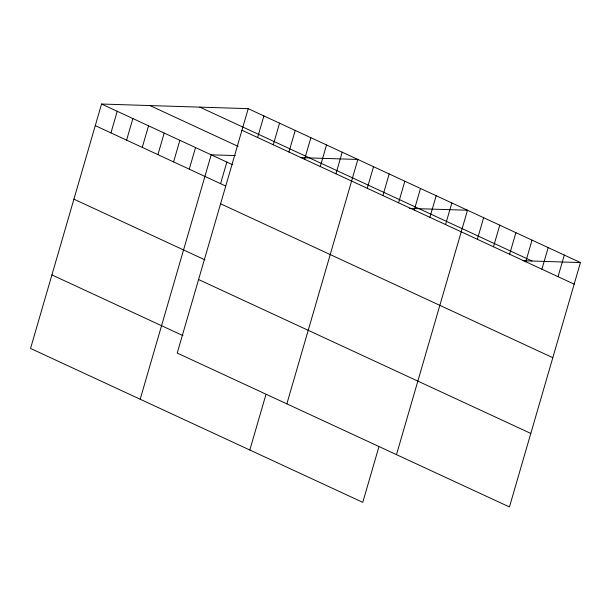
<?xml version="1.0" encoding="UTF-8"?>
<svg xmlns="http://www.w3.org/2000/svg" width="611" height="611" viewBox="0 0 611 611"><rect width="100%" height="100%" fill="white"/><g stroke="black" fill="none" stroke-linecap="round" stroke-linejoin="round"><path stroke-width="0.92" d="M248.226 108.659L177.221 353.066L509.444 506.962L580.45 262.554L248.226 108.659L101.556 104.038L30.55 348.446L362.774 502.341L378.797 447.191M110.942 132.893L117.22 111.294M126.607 140.148L132.877 118.549M142.271 147.396L148.542 125.805M157.928 154.652L164.206 133.061M173.593 161.907L179.863 140.316M189.257 169.163L195.528 147.572M140.186 399.227L211.192 154.82L235.388 155.584M220.579 183.674L226.849 162.075M257.613 137.513L263.891 115.914M273.277 144.769L279.548 123.17M288.934 152.024L295.212 130.426M304.599 159.28L310.877 137.681M320.263 166.536L326.534 144.937M249.815 450.017L265.838 394.866M335.92 173.784L342.198 152.192M286.857 403.856L357.863 159.448L300.551 157.638M367.249 188.295L373.52 166.704M382.906 195.551L389.184 173.959M398.571 202.806L404.849 181.207M414.235 210.062L420.505 188.463M429.892 217.317L436.17 195.719M445.556 224.573L451.835 202.974M396.486 454.637L467.491 210.23L409.301 208.397M477.359 239.306L483.629 217.707M493.489 246.775L499.767 225.184M509.627 254.252L515.905 232.654M525.765 261.729L532.044 240.131M541.904 269.199L548.174 247.608M558.042 276.676L564.312 255.077M523.146 260.752L580.45 262.554M199.828 107.131L532.051 261.027M241.948 130.258L574.172 284.153M149.955 105.566L238.16 146.419M101.556 104.038L232.623 164.749M95.285 125.637L225.528 185.965M220.586 203.784L552.818 357.679M73.923 199.163L204.983 259.874M198.583 279.54L530.806 433.436M51.912 274.919L182.979 335.63"/></g></svg>
